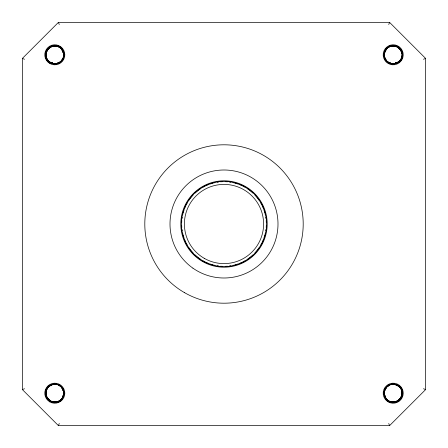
<?xml version="1.0" encoding="UTF-8"?>
<svg xmlns="http://www.w3.org/2000/svg" width="448" height="448" viewBox="0 0 448 448"><rect width="100%" height="100%" fill="white"/><g stroke="black" fill="none" stroke-linecap="round" stroke-linejoin="round"><path stroke-width="0.67" d="M63.857 54.69C63.879 69.311 40.706 64.484 46.502 51.055C52.203 38.64 70.577 50.439 61.662 60.788C51.425 71.915 37.632 51.716 51.722 46.234C64.131 41.742 69.031 62.272 55.916 63.79C70.392 61.835 62.507 39.547 49.98 47.074C38.438 54.376 52.578 71.014 61.645 60.799C71.31 49.179 49.459 38.198 45.898 52.886C43.098 65.783 64.103 67.906 63.857 54.706M63.896 54.426C64.131 59.063 60.413 63.392 55.793 63.851C59.909 63.414 63.498 59.909 63.806 55.742L62.955 58.845L60.53 61.874M63.896 54.443C64.126 59.086 60.396 63.403 55.776 63.851M63.902 54.561C64.68 66.718 44.615 66.461 45.707 54.326C45.774 43.378 63.459 43.098 63.874 54.04C57.114 31.702 32.116 59.651 55.009 63.857M63.902 54.578C64.058 59.22 60.267 63.482 55.642 63.868M55.255 63.89C34.972 61.863 51.733 34.093 63.302 50.848C68.634 69.714 37.867 66.198 47.583 49.246C63.98 34.597 72.044 68.774 50.826 62.989C34.065 51.822 61.83 35.067 63.902 55.098C61.522 34.843 34.026 52.108 51.01 63.375L48.978 61.796C54.135 66.433 63.28 62.787 63.84 55.871C63.291 61.97 55.966 65.85 50.618 62.888M47.421 387.862L48.731 386.417C40.387 393.159 50.764 407.047 59.55 400.91C47.006 408.453 39.25 386.064 53.766 384.154C48.798 384.647 44.867 389.721 45.858 394.654C44.862 389.654 48.922 384.429 54.012 384.177C48.899 384.434 44.918 389.648 45.814 394.654M384.272 53.021L385.823 49.465L387.128 48.014C382.133 52.248 383.841 60.519 389.407 63.375L387.374 61.796L389.015 62.888L392.101 63.79M384.272 391.418L384.854 389.558L387.128 386.417C379.506 392.582 387.643 405.737 396.57 401.66C405.518 398.63 403.049 383.981 393.59 384.149M384.21 53.682C391.714 31.651 415.71 60.463 392.627 63.885C384.815 63.745 381.102 52.808 387.218 47.936C392.874 42.543 403.2 47.706 402.282 55.468C402.052 63.28 391.082 66.875 386.277 60.71C380.94 54.998 386.215 44.727 393.966 45.73C415.162 51.587 390.774 76.86 384.16 55.888C384.782 64.63 398.003 66.814 401.408 58.738C405.586 51.027 395.59 42.078 388.382 47.074C380.722 51.352 384.367 64.266 393.131 63.902C400.938 64.31 405.406 53.665 399.655 48.378C393.775 41.866 381.998 48.306 384.311 56.767C385.784 65.414 399.179 66.282 401.761 57.904C405.143 49.812 394.307 41.899 387.632 47.594C381.242 52.091 384.294 63.23 392.09 63.834M384.21 392.084C384.608 387.946 388.265 384.418 392.409 384.177C384.311 384.378 381.052 396.245 387.912 400.557C385.386 398.838 383.998 395.746 384.11 392.722M384.138 53.939C391.143 31.679 415.828 59.903 392.89 63.851M384.138 53.917C391.188 31.674 415.817 59.948 392.874 63.851M384.149 53.805C391.485 31.651 415.75 60.234 392.756 63.846C415.733 60.245 391.518 31.662 384.154 53.788M45.87 53.021L47.421 49.465L48.731 48.014C40.981 54.292 49.487 67.558 58.419 63.151C67.609 59.702 64.025 44.654 54.27 45.713C44.458 45.797 42.65 61.158 52.175 63.521C60.435 66.45 67.732 55.21 61.701 48.86L63.543 52.27M45.87 391.418L47.102 388.427M58.402 425.6L389.598 425.6L425.6 389.598L425.6 58.402L389.598 22.4L58.402 22.4L22.4 58.402L22.4 389.598L58.402 425.6L59.276 423.489M388.724 24.511L389.598 22.4M51.52 46.306A9.106 9.106 0 0 1 63.902 54.723A9.106 9.106 0 0 1 51.666 63.347A9.106 9.106 0 0 1 47.902 48.86L49.325 47.527L52.853 45.909M386.299 48.86L389.922 46.306A9.106 9.106 0 0 1 402.304 54.723A9.106 9.106 0 0 1 390.068 63.347A9.106 9.106 0 0 1 386.299 48.86C390.432 43.798 398.748 45.332 401.705 50.848L400.098 48.86C410.334 62.014 384.765 71.372 384.098 54.712M47.902 387.257L51.251 384.815L54.415 384.149C42.638 384.065 43.546 403.413 55.272 402.293C66.22 402.226 66.506 384.546 55.563 384.126C66.517 384.546 66.214 402.248 55.255 402.293C45.332 403.278 42.045 387.839 51.52 384.709A9.106 9.106 0 0 1 63.902 393.12A9.106 9.106 0 0 1 51.666 401.75A9.106 9.106 0 0 1 47.902 387.257L50.999 384.927L54.146 384.166M392.795 384.149C388.382 384.21 384.524 387.974 384.138 392.336C384.474 388.965 386.77 385.952 389.922 384.709A9.106 9.106 0 0 1 402.304 393.12A9.106 9.106 0 0 1 390.068 401.75A9.106 9.106 0 0 1 386.299 387.257L389.402 384.927L392.543 384.166M47.902 48.86C52.601 42.868 63.375 46.161 63.801 53.782M386.299 387.257L389.648 384.815L392.818 384.149M54.27 384.11C42.095 384.362 44.033 404.314 56.022 402.22C66.517 401.285 66.198 384.21 55.434 384.166M50.551 385.151C42.594 388.864 45.321 402.024 54.096 402.276C61.841 403.228 67.049 392.941 61.701 387.257L63.538 390.65M59.987 62.227L55.782 63.806M423.489 59.276L425.6 58.402M22.4 389.598L24.511 388.724M51.139 384.916L54.286 384.11M389.922 46.306L391.25 45.909M51.52 384.709L52.853 384.306M389.922 384.709L391.25 384.306M54.135 384.121C41.972 384.552 44.195 404.471 56.157 402.203C66.662 401.156 65.884 384.16 55.322 384.16C67.077 384.25 65.918 403.536 54.23 402.287C43.271 402.102 43.198 384.395 54.152 384.121M392.93 384.149C388.522 384.138 384.614 387.834 384.154 392.185C384.614 387.828 388.534 384.132 392.946 384.143M55.143 63.851C32.189 59.987 56.773 31.668 63.862 53.906C56.806 31.735 32.2 59.847 55.121 63.902M55.121 63.851C32.178 59.937 56.818 31.674 63.862 53.922C56.829 31.707 32.172 59.87 55.138 63.896M55.272 63.89C32.206 60.206 56.577 31.657 63.801 53.799M393.568 384.149C407.792 385.017 402.606 406.767 389.407 401.778L387.391 400.21M393.702 384.154C405.468 384.222 404.331 403.536 392.627 402.287C381.679 402.102 381.59 384.418 392.532 384.121C381.601 384.418 381.674 402.08 392.61 402.287C401.99 403.396 406.05 389.105 397.438 385.196M393.725 384.16L396.878 384.871M393.837 384.166C397.158 384.283 399.946 386.574 401.705 389.25L400.098 387.257C408.722 397.23 391.334 409.153 385.213 397.471C390.029 407.534 406.112 399.902 401.783 389.721M55.821 384.199C59.959 384.552 63.526 388.17 63.812 392.314C63.51 387.94 59.573 384.205 55.188 384.149C59.606 384.199 63.465 387.962 63.862 392.325C63.476 388.198 60.004 384.558 55.838 384.205M389.883 63.448L392.118 63.795M51.486 401.85C57.288 403.911 64.282 399.308 63.857 392.974C64.73 403.497 47.852 405.681 45.942 395.298M392.106 63.84C387.492 63.325 383.818 58.962 384.11 54.326M394.486 384.188C412.3 388.657 395.489 412.698 385.174 397.499M394.503 384.188C412.311 388.696 395.45 412.703 385.168 397.482M394.615 384.205C405.502 385.414 403.939 403.026 393.014 402.304C382.071 402.584 381.226 384.922 392.146 384.154C383.41 384.742 381.164 397.953 389.228 401.391C396.922 405.597 405.916 395.64 400.943 388.41M394.638 384.21C399.42 384.905 403.077 389.866 402.142 394.638L402.13 391.423L400.904 388.433M389.015 62.888L390.835 63.594M389.015 401.285L390.835 401.99M49.946 401.066L48.989 400.21L52.416 401.985M22.4 58.402L24.511 59.276M423.489 388.724L425.6 389.598M62.804 50.467L63.302 50.848M62.804 388.864L63.302 389.25M400.568 387.85L397.69 385.28L393.982 384.132L397.673 385.269L400.579 387.867M402.713 53.2L401.206 50.467M402.713 391.597L401.206 388.864M50.618 401.285L51.01 401.778M388.724 423.489L389.598 425.6M58.402 22.4L59.276 24.511M401.783 51.324C406.605 64.781 384.272 69.054 384.098 54.695M266.314 225.378A42.336 42.336 0 0 1 266.196 227.45M265.972 229.527A42.336 42.336 0 0 1 265.77 230.905M265.378 232.949A42.336 42.336 0 0 1 265.065 234.293M264.891 234.959A42.336 42.336 0 0 1 263.866 238.252M263.374 239.557A42.336 42.336 0 0 1 262.562 241.478M261.962 242.738A42.336 42.336 0 0 1 260.663 245.168M259.588 246.932A42.336 42.336 0 0 1 254.895 252.946M252.946 254.895A42.336 42.336 0 0 1 246.932 259.588M245.168 260.663A42.336 42.336 0 0 1 242.738 261.962M241.478 262.562A42.336 42.336 0 0 1 239.557 263.374M238.252 263.866A42.336 42.336 0 0 1 234.959 264.891M234.293 265.065A42.336 42.336 0 0 1 232.949 265.378M230.905 265.77A42.336 42.336 0 0 1 229.527 265.972M227.45 266.196A42.336 42.336 0 0 1 225.378 266.314M222.622 266.314A42.336 42.336 0 0 1 220.55 266.196M218.473 265.972A42.336 42.336 0 0 1 217.095 265.77M215.051 265.378A42.336 42.336 0 0 1 213.707 265.065M213.041 264.891A42.336 42.336 0 0 1 209.748 263.866M208.443 263.374A42.336 42.336 0 0 1 206.522 262.562M205.262 261.962A42.336 42.336 0 0 1 202.832 260.663M201.068 259.588A42.336 42.336 0 0 1 195.054 254.895M193.105 252.946A42.336 42.336 0 0 1 188.412 246.932M187.337 245.168A42.336 42.336 0 0 1 186.038 242.738M185.438 241.478A42.336 42.336 0 0 1 184.626 239.557M184.134 238.252A42.336 42.336 0 0 1 183.109 234.959M182.935 234.293A42.336 42.336 0 0 1 182.622 232.949M182.23 230.905A42.336 42.336 0 0 1 182.028 229.527M181.804 227.45A42.336 42.336 0 0 1 181.686 225.378M181.686 222.622A42.336 42.336 0 0 1 181.804 220.55M182.028 218.473A42.336 42.336 0 0 1 182.23 217.095M182.622 215.051A42.336 42.336 0 0 1 182.935 213.707M183.109 213.041A42.336 42.336 0 0 1 184.134 209.748M184.626 208.443A42.336 42.336 0 0 1 185.438 206.522M186.038 205.262A42.336 42.336 0 0 1 187.337 202.832M188.412 201.068A42.336 42.336 0 0 1 193.105 195.054M195.054 193.105A42.336 42.336 0 0 1 201.068 188.412M202.832 187.337A42.336 42.336 0 0 1 205.262 186.038M206.522 185.438A42.336 42.336 0 0 1 208.443 184.626M209.748 184.134A42.336 42.336 0 0 1 213.041 183.109M213.707 182.935A42.336 42.336 0 0 1 215.051 182.622M217.095 182.23A42.336 42.336 0 0 1 218.473 182.028M220.55 181.804A42.336 42.336 0 0 1 222.622 181.686M225.378 181.686A42.336 42.336 0 0 1 227.45 181.804M229.527 182.028A42.336 42.336 0 0 1 230.905 182.23M232.949 182.622A42.336 42.336 0 0 1 234.293 182.935M234.959 183.109A42.336 42.336 0 0 1 238.252 184.134M239.557 184.626A42.336 42.336 0 0 1 241.478 185.438M242.738 186.038A42.336 42.336 0 0 1 245.168 187.337M246.932 188.412A42.336 42.336 0 0 1 252.946 193.105M254.895 195.054A42.336 42.336 0 0 1 259.588 201.068M260.663 202.832A42.336 42.336 0 0 1 261.962 205.262M262.562 206.522A42.336 42.336 0 0 1 263.374 208.443M263.866 209.748A42.336 42.336 0 0 1 264.891 213.041M265.065 213.707A42.336 42.336 0 0 1 265.378 215.051M265.77 217.095A42.336 42.336 0 0 1 265.972 218.473M266.196 220.55A42.336 42.336 0 0 1 266.314 222.622M45.752 392.207C44.554 399.918 54.667 405.451 60.519 400.282C66.814 395.651 63.521 384.586 55.72 384.143C59.836 384.546 63.454 388.024 63.801 392.179C63.454 388.046 59.842 384.485 55.709 384.188C67.878 384.854 65.083 404.79 53.194 402.164C42.722 400.826 43.971 383.852 54.527 384.149C50.12 384.138 46.217 387.834 45.752 392.185M384.149 54.454C383.113 66.158 402.422 66.858 402.298 55.098C403.155 42.946 383.09 43.07 384.104 55.216C384.205 67.402 404.197 65.699 402.237 53.67C401.458 43.142 384.44 43.49 384.171 54.046C384.563 42.302 403.816 43.949 402.27 55.602C401.649 67.771 381.746 65.218 384.222 53.29C385.795 41.205 405.434 45.31 402.03 57.014C399.98 67.379 383.118 64.96 384.149 54.438M384.149 392.857C387.99 415.789 416.321 391.272 394.117 384.143C416.27 391.25 388.097 415.789 384.104 392.857C388.097 415.834 416.293 391.16 394.106 384.188C416.36 391.199 387.957 415.839 384.149 392.834M402.259 53.906C402.892 59.231 398.115 64.254 392.762 63.896C415.778 60.144 391.406 31.685 384.199 53.799C384.759 43.26 401.755 43.372 402.259 53.906M45.802 391.821C44.279 399.476 54.146 405.434 60.211 400.523C66.696 396.161 63.879 384.961 56.101 384.188C66.987 385.258 65.671 402.87 54.751 402.304C43.809 402.746 42.706 385.095 53.614 384.171C49.7 384.681 46.407 387.901 45.802 391.798M384.199 391.821L384.115 393.77L384.922 396.878C382.306 391.63 386.215 384.776 392.017 384.171C388.102 384.681 384.804 387.901 384.205 391.798M63.896 392.823C59.976 415.828 31.69 391.216 53.878 384.188C31.702 391.199 59.937 415.822 63.896 392.846M63.902 392.958C64.714 403.486 47.841 405.698 45.987 395.298C47.835 405.686 64.691 403.497 63.902 392.98M402.304 392.958C402.746 399.885 394.223 404.807 388.444 400.966C401.033 408.391 408.733 386.036 394.24 384.205C398.636 384.569 402.209 388.584 402.304 392.958M384.322 391.177L384.098 393.114L384.877 396.894C382.239 391.373 386.551 384.294 392.666 384.11C388.73 384.339 385.213 387.307 384.328 391.154M384.384 390.93L384.194 392.213C384.53 388.074 388.136 384.496 392.28 384.188C388.556 384.468 385.325 387.352 384.384 390.93M63.868 394.005L62.714 397.706L60.116 400.59C66.651 396.318 63.991 385.095 56.235 384.21C60.822 384.894 64.322 389.385 63.868 394.005M402.063 395.282C400.17 405.67 383.286 403.514 384.143 392.986C383.286 403.502 400.148 405.675 402.058 395.304M392.241 63.851C387.615 63.409 383.88 59.097 384.104 54.46C383.88 59.091 387.604 63.398 392.224 63.851M184.402 292.589A79.201 79.201 0 0 0 303.201 224A79.201 79.201 0 0 0 184.402 155.411A79.201 79.201 0 0 0 184.402 292.589M192.914 268.156A54.001 54.001 0 0 0 277.782 228.838A54.001 54.001 0 0 0 201.303 175A54.001 54.001 0 0 0 192.914 268.156M202.401 261.414A43.198 43.198 0 0 0 267.198 224A43.198 43.198 0 0 0 202.401 186.586A43.198 43.198 0 0 0 202.401 261.414M388.192 401.873A10.013 10.013 0 0 0 403.217 393.198A10.013 10.013 0 0 0 388.192 384.524A10.013 10.013 0 0 0 388.192 401.873M49.795 63.476A10.013 10.013 0 0 0 64.814 54.802A10.013 10.013 0 0 0 49.795 46.127A10.013 10.013 0 0 0 49.795 63.476M386.12 61.88A10.013 10.013 0 0 0 402.875 57.394A10.013 10.013 0 0 0 390.606 45.125A10.013 10.013 0 0 0 386.12 61.88M49.79 401.873A10.013 10.013 0 0 0 64.814 393.198A10.013 10.013 0 0 0 49.795 384.524A10.013 10.013 0 0 0 49.79 401.873M193.878 254.122A42.599 42.599 0 0 0 265.149 235.026A42.599 42.599 0 0 0 212.974 182.851A42.599 42.599 0 0 0 193.878 254.122M204.198 258.294A39.598 39.598 0 0 0 263.598 224A39.598 39.598 0 0 0 204.198 189.706A39.598 39.598 0 0 0 204.198 258.294"/></g></svg>
